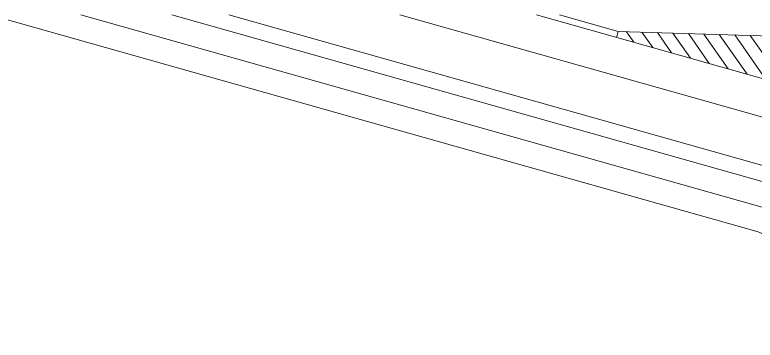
# Model space of a CAD drawing. Header units: millimetres. Extents: x -71377 to 516042, y -145869 to 441446.
# Drawn here: x 170572 to 230306, y 260111 to 286369 of the extents above; entities that cross this region are included whole.
import ezdxf

# ---------------------------------------------------------------- set-up
doc = ezdxf.new("R2010")
doc.units = ezdxf.units.MM
doc.header["$LTSCALE"] = 1000
for name, color, linetype, lineweight in [('251024_도로_dwg', 8, 'Continuous', 5), ('j-스쿨존 휀스', 7, 'Continuous', 5), ('개선안도 base 2022 09$0$00_계획선', 7, 'Continuous', 5), ('개선안도 base 2022 09$0$j-교통개선-당초안', 7, 'Continuous', 5)]:
    doc.layers.add(name, color=color, linetype=linetype, lineweight=lineweight)

# ---------------------------------------------------------------- blocks, each defined once
blk = doc.blocks.new('251024_도로_dwg_A$C61e17efd-3827739-지반층 배치도')
at = {"layer": 'j-스쿨존 휀스', "flags": 128}
blk.add_lwpolyline([(173191, 170540), (158776, 177051), (110098, 190805)], dxfattribs=at)
blk = doc.blocks.new('251024_도로_dwg-3827738-지반층 배치도')
at = {"layer": '개선안도 base 2022 09$0$j-교통개선-당초안'}
h = blk.add_hatch(dxfattribs=at)
h.set_pattern_fill('FP_3', color=256, style=0, pattern_type=2)
h.set_pattern_definition([(262, (505124053.3, 278730820.8), (990.2680687, -139.173101), [])])
h.paths.add_polyline_path([(-1067403, -69597), (-1067830, -69856), (-1059905, -82931), (-1051119, -91637), (-1050691, -91378), (-1058617, -78303), (-1064204, -72767)])
at = {"layer": '개선안도 base 2022 09$0$00_계획선', "flags": 128}
blk.add_lwpolyline([(-1014940, -127210), (-1048344, -72101), (-1056796, -51888), (-1056796, -51887), (-1057699, -48468), (-1062402, -40709), (-1065618, -37815), (-1089592, 1736), (-1087211, 11449), (-1038080, 41229)], dxfattribs=at)
at = {"layer": '개선안도 base 2022 09$0$j-교통개선-당초안'}
blk.add_line((-1039147, -104636), (-1085636, -27940), dxfattribs=at)
at = {"layer": '개선안도 base 2022 09$0$j-교통개선-당초안', "flags": 128}
for points in [[(-1029061, -114042), (-1053036, -74488), (-1060838, -55829), (-1093989, -1138)], [(-1051119, -91637), (-1059905, -82931), (-1103117, -11641)], [(-1020319, -122193), (-1050132, -73010), (-1056176, -58555), (-1059174, -59809)], [(-1025699, -117177), (-1051919, -73919), (-1058021, -59327)], [(-1047216, -97112), (-1058617, -78303), (-1067403, -69597)], [(-1050691, -91378), (-1051119, -91637), (-1048561, -95857)]]:
    blk.add_lwpolyline(points, dxfattribs=at)
at = {"rotation": 136.9999987515237}
blk.add_blockref('251024_도로_dwg_A$C61e17efd-3827739-지반층 배치도', (-815049, -52718), dxfattribs=at)

msp = doc.modelspace()

# ---------------------------------------------------------------- block references
at = {"layer": '251024_도로_dwg', "rotation": 223.0000012484763}
msp.add_blockref('251024_도로_dwg-3827738-지반층 배치도', (-486983.6, -498853.4), dxfattribs=at)

doc.saveas('drawing.dxf')
